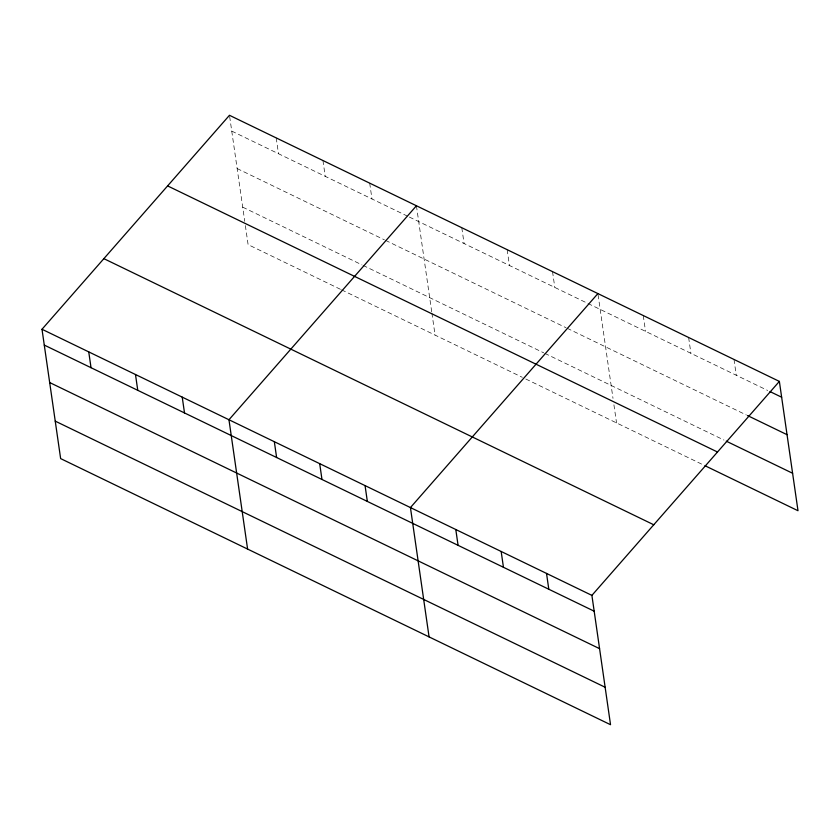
<?xml version="1.0" encoding="UTF-8"?>
<svg xmlns="http://www.w3.org/2000/svg" width="840" height="840" viewBox="0 0 840 840"><rect width="100%" height="100%" fill="white"/><g stroke="black" fill="none" stroke-linecap="round" stroke-linejoin="round"><path stroke-width="0.63" stroke-dasharray="4.2 3.15" d="M231.746 131.103L408.198 216.489M409.364 217.056L767.687 390.464M237.143 168.556L384.374 239.809M385.55 240.377L566.024 327.716M567.189 328.282L746.329 414.971M242.708 207.155L361.893 264.831M363.069 265.398L543.669 352.8M544.835 353.367L723.975 440.055M340.421 289.286L248.105 244.619L244.944 222.653M341.586 289.853L522.312 377.318M525.798 379.008L703.773 465.129M733.992 359.447L736.271 375.26M688.632 337.491L690.911 353.304M643.262 315.536L645.54 331.349M598.07 294.798L613 398.37M613.925 404.828L616.539 422.909M552.531 271.625L554.809 287.438M507.161 249.679L509.439 265.482M461.8 227.724L464.079 243.537M416.43 205.769L431.718 311.84M431.907 313.131L435.068 335.097M369.695 183.141L371.973 198.954M322.949 160.524L325.227 176.337M276.213 137.907L278.492 153.72M229.646 116.498L244.755 221.361"/><path stroke-width="1.26" d="M779.363 381.402L591.896 595.381L610.533 724.71L60.638 458.598L42 329.269L229.467 115.29L779.363 381.402L798 510.731L704.939 465.696M416.43 205.769L228.963 419.748L247.601 549.077M597.901 293.58L410.435 507.57L429.072 636.899M770.007 391.587L781.641 397.215M747.495 415.538L787.038 434.679M726.296 441.179L792.603 473.267M167.601 185.903L717.497 452.015M103.866 258.657L653.762 524.769M42 329.269L591.896 595.381M44.279 345.082L594.174 611.195M49.676 382.546L599.571 648.659M55.241 421.134L605.136 687.256M546.525 573.426L548.803 589.239M501.165 551.471L503.444 567.284M455.794 529.526L458.073 545.328M365.064 485.615L367.343 501.428M319.694 463.659L321.972 479.472M274.334 441.704L276.612 457.517M182.228 397.131L184.506 412.944M135.482 374.504L137.76 390.317M88.746 351.887L91.025 367.7"/></g></svg>
